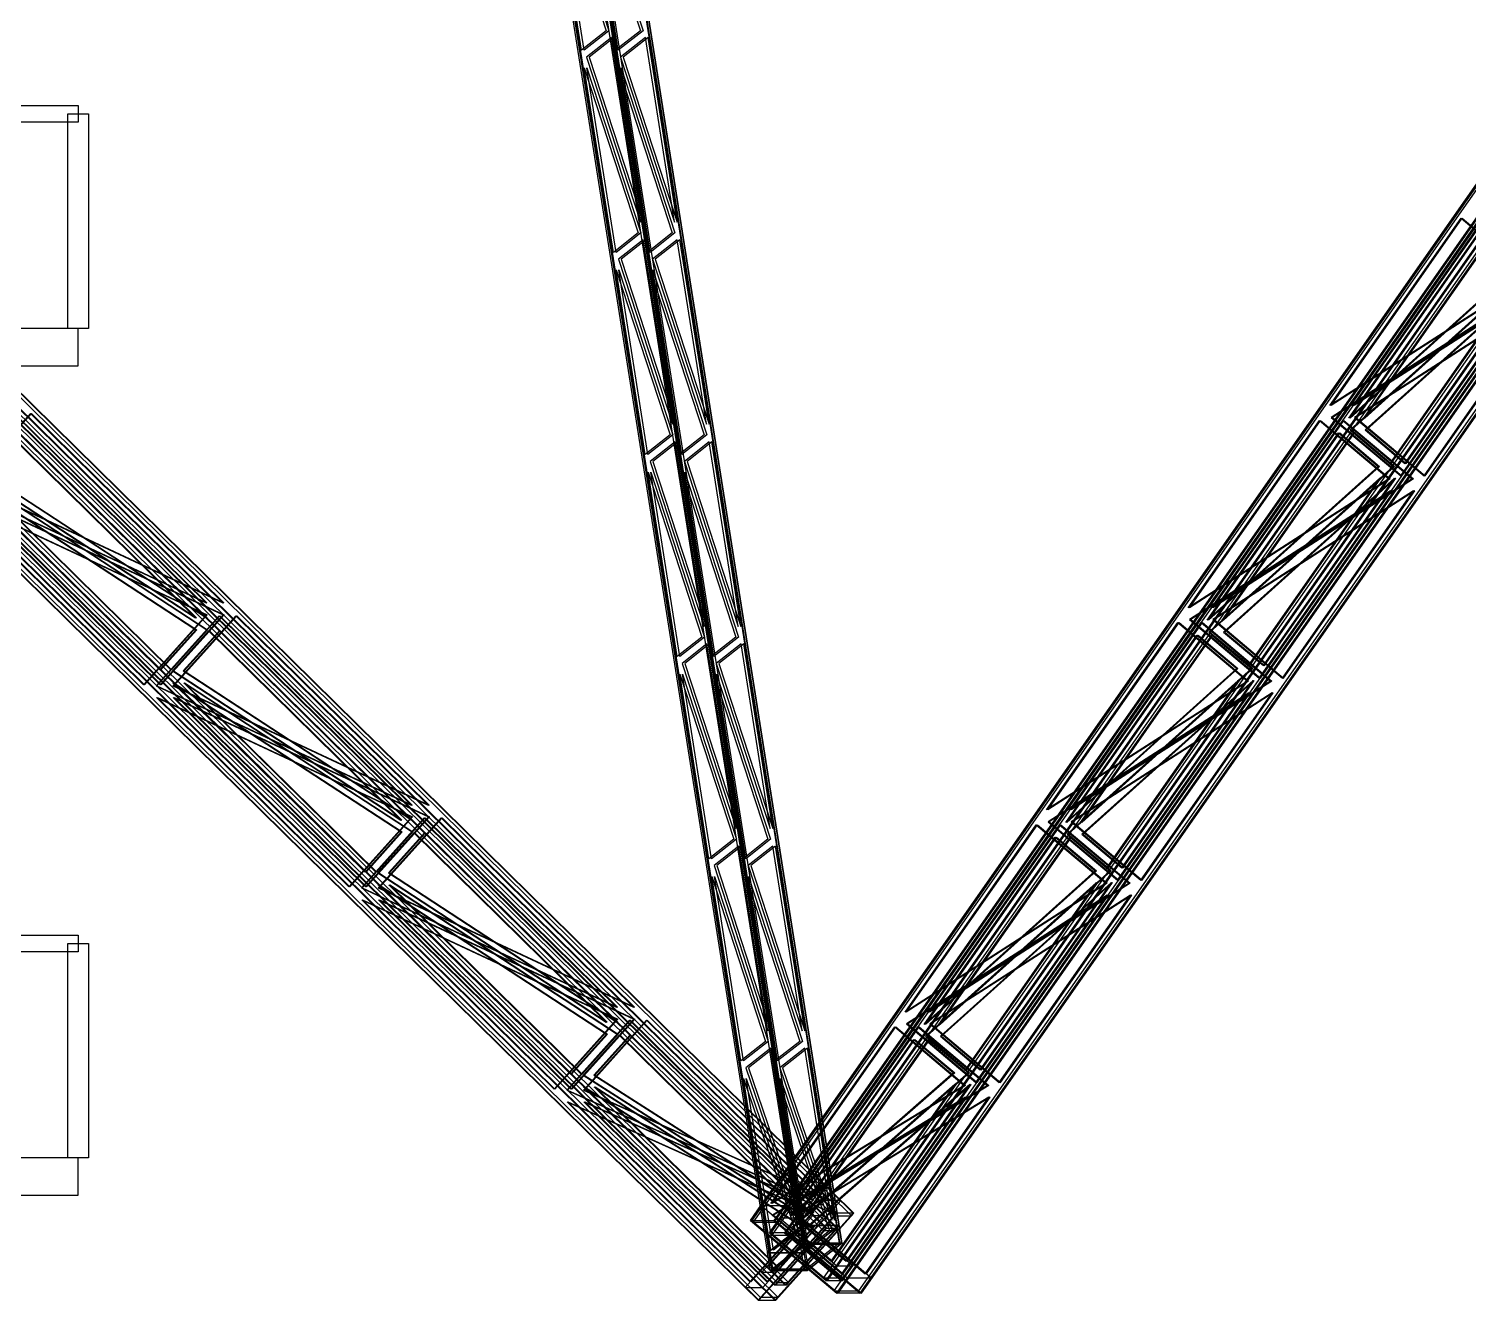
# Model space of a CAD drawing. Header units: millimetres. Extents: x -48000 to 1060615, y -2000 to 333000.
# Drawn here: x 9036 to 16748, y 39767 to 46581 of the extents above; entities that cross this region are included whole.
import ezdxf

# ---------------------------------------------------------------- set-up
doc = ezdxf.new("R2010")
doc.units = ezdxf.units.MM
doc.layers.add('D-STR-CORE', color=7, linetype='Continuous', lineweight=25)
doc.layers.add('D-STR-STRC', color=7, linetype='Continuous', lineweight=25)

msp = doc.modelspace()

# ---------------------------------------------------------------- linework, layer by layer
at = {"layer": 'D-STR-CORE'}
for points in [[(4700, 46170), (9300, 46170), (9300, 46080), (4700, 46080)], [(9245, 44975), (9245, 46125), (9355, 46125), (9355, 44975)], [(4700, 44775), (9300, 44775), (9300, 44975), (4700, 44975)], [(4700, 41724.17), (9300, 41724.17), (9300, 41634.17), (4700, 41634.17)], [(9245, 40529.17), (9245, 41679.17), (9355, 41679.17), (9355, 40529.17)], [(4700, 40329.17), (9300, 40329.17), (9300, 40529.17), (4700, 40529.17)]]:
    msp.add_lwpolyline(points, close=True, dxfattribs=at)
at = {"layer": 'D-STR-STRC'}
for points in [[(13361.95, 40233.09), (12943.18, 39766.91), (-256.82, 52766.91), (161.95, 53233.09)], [(13366.7, 40233.09), (12947.92, 39766.91), (-252.08, 52766.91), (166.7, 53233.09)], [(13452.08, 40233.09), (13033.3, 39766.91), (-166.7, 52766.91), (252.08, 53233.09)], [(13456.82, 40233.09), (13038.05, 39766.91), (-161.95, 52766.91), (256.82, 53233.09)], [(13306.28, 40152.97), (13031.46, 39847.03), (-168.54, 52847.03), (106.28, 53152.97)], [(13311.03, 40152.97), (13036.21, 39847.03), (-163.79, 52847.03), (111.03, 53152.97)], [(13363.79, 40152.97), (13088.97, 39847.03), (-111.03, 52847.03), (163.79, 53152.97)], [(13368.54, 40152.97), (13093.72, 39847.03), (-106.28, 52847.03), (168.54, 53152.97)], [(12902.88, 40194.89), (13365.76, 39805.11), (22468.33, 52805.11), (22005.45, 53194.89)], [(12909.45, 40194.89), (13372.33, 39805.11), (22474.89, 52805.11), (22012.01, 53194.89)], [(13027.67, 40194.89), (13490.55, 39805.11), (22593.11, 52805.11), (22130.23, 53194.89)], [(13034.24, 40194.89), (13497.12, 39805.11), (22599.68, 52805.11), (22136.8, 53194.89)], [(13194.41, 40073.12), (13008.82, 39926.88), (10960.1, 52926.88), (11145.69, 53073.12)], [(13194.41, 40073.12), (13008.82, 39926.88), (10960.1, 52926.88), (11145.69, 53073.12)], [(13208.72, 40073.12), (13023.13, 39926.88), (10974.41, 52926.88), (11160, 53073.12)], [(13208.72, 40073.12), (13023.13, 39926.88), (10974.41, 52926.88), (11160, 53073.12)], [(13376.87, 40073.12), (13191.28, 39926.88), (11142.56, 52926.88), (11328.15, 53073.12)], [(13376.87, 40073.12), (13191.28, 39926.88), (11142.56, 52926.88), (11328.15, 53073.12)], [(13391.18, 40073.12), (13205.59, 39926.88), (11156.87, 52926.88), (11342.46, 53073.12)], [(13391.18, 40073.12), (13205.59, 39926.88), (11156.87, 52926.88), (11342.46, 53073.12)], [(13005.02, 40127.9), (13308.78, 39872.1), (22411.34, 52872.1), (22107.58, 53127.9)], [(13011.59, 40127.9), (13315.35, 39872.1), (22417.91, 52872.1), (22114.15, 53127.9)], [(13084.65, 40127.9), (13388.41, 39872.1), (22490.98, 52872.1), (22187.21, 53127.9)], [(13091.22, 40127.9), (13394.98, 39872.1), (22497.54, 52872.1), (22193.78, 53127.9)], [(12130.11, 46570.81), (11997.24, 46466.11), (11841.38, 47455.13)], [(12130.11, 46570.81), (11997.24, 46466.11), (11841.38, 47455.13)], [(12144.42, 46570.81), (12011.55, 46466.11), (11855.69, 47455.13)], [(12144.42, 46570.81), (12011.55, 46466.11), (11855.69, 47455.13)], [(12312.57, 46570.81), (12179.71, 46466.11), (12023.84, 47455.13)], [(12312.57, 46570.81), (12179.71, 46466.11), (12023.84, 47455.13)], [(12326.88, 46570.81), (12194.02, 46466.11), (12038.15, 47455.13)], [(12326.88, 46570.81), (12194.02, 46466.11), (12038.15, 47455.13)], [(12313.13, 45544.87), (12157.26, 46533.89), (12024.4, 46429.19)], [(12313.13, 45544.87), (12157.26, 46533.89), (12024.4, 46429.19)], [(12327.44, 45544.87), (12171.57, 46533.89), (12038.71, 46429.19)], [(12327.44, 45544.87), (12171.57, 46533.89), (12038.71, 46429.19)], [(12495.59, 45544.87), (12339.73, 46533.89), (12206.86, 46429.19)], [(12495.59, 45544.87), (12339.73, 46533.89), (12206.86, 46429.19)], [(12509.9, 45544.87), (12354.04, 46533.89), (12221.17, 46429.19)], [(12509.9, 45544.87), (12354.04, 46533.89), (12221.17, 46429.19)], [(12300.83, 45487.47), (12167.97, 45382.78), (12012.11, 46371.8)], [(12300.83, 45487.47), (12167.97, 45382.78), (12012.11, 46371.8)], [(12315.14, 45487.47), (12182.28, 45382.78), (12026.42, 46371.8)], [(12315.14, 45487.47), (12182.28, 45382.78), (12026.42, 46371.8)], [(12483.3, 45487.47), (12350.43, 45382.78), (12194.57, 46371.8)], [(12483.3, 45487.47), (12350.43, 45382.78), (12194.57, 46371.8)], [(12497.61, 45487.47), (12364.74, 45382.78), (12208.88, 46371.8)], [(12497.61, 45487.47), (12364.74, 45382.78), (12208.88, 46371.8)], [(16006.27, 44561.37), (16709.28, 45565.38), (17081.75, 45251.73)], [(16012.83, 44561.37), (16715.84, 45565.38), (17088.32, 45251.73)], [(16131.05, 44561.37), (16834.06, 45565.38), (17206.53, 45251.73)], [(16137.62, 44561.37), (16840.63, 45565.38), (17213.1, 45251.73)], [(12483.85, 44461.54), (12327.99, 45450.55), (12195.13, 45345.86)], [(12483.85, 44461.54), (12327.99, 45450.55), (12195.13, 45345.86)], [(12498.16, 44461.54), (12342.3, 45450.55), (12209.44, 45345.86)], [(12498.16, 44461.54), (12342.3, 45450.55), (12209.44, 45345.86)], [(12666.32, 44461.54), (12510.45, 45450.55), (12377.59, 45345.86)], [(12666.32, 44461.54), (12510.45, 45450.55), (12377.59, 45345.86)], [(12680.63, 44461.54), (12524.76, 45450.55), (12391.9, 45345.86)], [(12680.63, 44461.54), (12524.76, 45450.55), (12391.9, 45345.86)], [(16108.4, 44494.37), (16811.41, 45498.39), (17024.77, 45318.73)], [(16114.97, 44494.37), (16817.98, 45498.39), (17031.34, 45318.73)], [(16188.03, 44494.37), (16891.04, 45498.39), (17104.4, 45318.73)], [(16194.6, 44494.37), (16897.61, 45498.39), (17110.97, 45318.73)], [(12471.56, 44404.14), (12338.7, 44299.45), (12182.83, 45288.46)], [(12471.56, 44404.14), (12338.7, 44299.45), (12182.83, 45288.46)], [(12485.87, 44404.14), (12353.01, 44299.45), (12197.14, 45288.46)], [(12485.87, 44404.14), (12353.01, 44299.45), (12197.14, 45288.46)], [(12654.02, 44404.14), (12521.16, 44299.45), (12365.3, 45288.46)], [(12654.02, 44404.14), (12521.16, 44299.45), (12365.3, 45288.46)], [(12668.33, 44404.14), (12535.47, 44299.45), (12379.61, 45288.46)], [(12668.33, 44404.14), (12535.47, 44299.45), (12379.61, 45288.46)], [(16115.95, 44431.27), (16329.31, 44251.61), (17032.32, 45255.63)], [(16122.52, 44431.27), (16335.88, 44251.61), (17038.89, 45255.63)], [(16195.59, 44431.27), (16408.94, 44251.61), (17111.95, 45255.63)], [(16202.15, 44431.27), (16415.51, 44251.61), (17118.52, 45255.63)], [(16013.82, 44498.27), (16386.29, 44184.62), (17089.3, 45188.63)], [(16020.39, 44498.27), (16392.86, 44184.62), (17095.87, 45188.63)], [(16138.6, 44498.27), (16511.08, 44184.62), (17214.09, 45188.63)], [(16145.17, 44498.27), (16517.64, 44184.62), (17220.66, 45188.63)], [(9985.34, 43503.63), (8954.91, 44518.45), (8617.93, 44143.31)], [(9990.09, 43503.63), (8959.65, 44518.45), (8622.67, 44143.31)], [(10075.47, 43503.63), (9045.03, 44518.45), (8708.05, 44143.31)], [(10080.21, 43503.63), (9049.78, 44518.45), (8712.8, 44143.31)], [(9929.67, 43423.5), (8899.24, 44438.32), (8706.21, 44223.44)], [(9934.42, 43423.5), (8903.98, 44438.32), (8710.95, 44223.44)], [(9987.19, 43423.5), (8956.75, 44438.32), (8763.72, 44223.44)], [(9991.93, 43423.5), (8961.5, 44438.32), (8768.47, 44223.44)], [(15247.72, 43478.03), (15950.73, 44482.05), (16323.2, 44168.4)], [(15254.29, 43478.03), (15957.3, 44482.05), (16329.77, 44168.4)], [(15372.5, 43478.03), (16075.51, 44482.05), (16447.99, 44168.4)], [(15379.07, 43478.03), (16082.08, 44482.05), (16454.55, 44168.4)], [(12654.58, 43378.2), (12498.72, 44367.22), (12365.85, 44262.53)], [(12654.58, 43378.2), (12498.72, 44367.22), (12365.85, 44262.53)], [(12668.89, 43378.2), (12513.03, 44367.22), (12380.16, 44262.53)], [(12668.89, 43378.2), (12513.03, 44367.22), (12380.16, 44262.53)], [(12837.04, 43378.2), (12681.18, 44367.22), (12548.32, 44262.53)], [(12837.04, 43378.2), (12681.18, 44367.22), (12548.32, 44262.53)], [(12851.35, 43378.2), (12695.49, 44367.22), (12562.63, 44262.53)], [(12851.35, 43378.2), (12695.49, 44367.22), (12562.63, 44262.53)], [(15349.85, 43411.04), (16052.86, 44415.06), (16266.22, 44235.39)], [(15356.42, 43411.04), (16059.43, 44415.06), (16272.79, 44235.39)], [(15429.48, 43411.04), (16132.49, 44415.06), (16345.85, 44235.39)], [(15436.05, 43411.04), (16139.06, 44415.06), (16352.42, 44235.39)], [(12642.29, 43320.81), (12509.42, 43216.11), (12353.56, 44205.13)], [(12642.29, 43320.81), (12509.42, 43216.11), (12353.56, 44205.13)], [(12656.6, 43320.81), (12523.73, 43216.11), (12367.87, 44205.13)], [(12656.6, 43320.81), (12523.73, 43216.11), (12367.87, 44205.13)], [(12824.75, 43320.81), (12691.89, 43216.11), (12536.02, 44205.13)], [(12824.75, 43320.81), (12691.89, 43216.11), (12536.02, 44205.13)], [(12839.06, 43320.81), (12706.2, 43216.11), (12550.33, 44205.13)], [(12839.06, 43320.81), (12706.2, 43216.11), (12550.33, 44205.13)], [(9931.53, 43359.89), (9738.5, 43145.01), (8708.07, 44159.83)], [(9936.28, 43359.89), (9743.25, 43145.01), (8712.81, 44159.83)], [(9989.05, 43359.89), (9796.02, 43145.01), (8765.58, 44159.83)], [(9993.79, 43359.89), (9800.76, 43145.01), (8770.33, 44159.83)], [(15357.41, 43347.94), (15570.77, 43168.28), (16273.78, 44172.29)], [(15363.97, 43347.94), (15577.33, 43168.28), (16280.34, 44172.29)], [(15437.04, 43347.94), (15650.4, 43168.28), (16353.41, 44172.29)], [(15443.61, 43347.94), (15656.96, 43168.28), (16359.98, 44172.29)], [(9987.2, 43440.02), (9650.22, 43064.88), (8619.79, 44079.7)], [(9991.95, 43440.02), (9654.97, 43064.88), (8624.53, 44079.7)], [(10077.33, 43440.02), (9740.35, 43064.88), (8709.91, 44079.7)], [(10082.07, 43440.02), (9745.09, 43064.88), (8714.66, 44079.7)], [(15255.27, 43414.93), (15627.75, 43101.28), (16330.76, 44105.3)], [(15261.84, 43414.93), (15634.31, 43101.28), (16337.33, 44105.3)], [(15380.06, 43414.93), (15752.53, 43101.28), (16455.54, 44105.3)], [(15386.62, 43414.93), (15759.1, 43101.28), (16462.11, 44105.3)], [(11085.34, 42420.3), (10054.91, 43435.12), (9717.93, 43059.98)], [(11090.09, 42420.3), (10059.65, 43435.12), (9722.67, 43059.98)], [(11175.47, 42420.3), (10145.03, 43435.12), (9808.05, 43059.98)], [(11180.21, 42420.3), (10149.78, 43435.12), (9812.8, 43059.98)], [(11029.67, 42340.17), (9999.24, 43354.99), (9806.21, 43140.11)], [(11034.42, 42340.17), (10003.98, 43354.99), (9810.95, 43140.11)], [(11087.19, 42340.17), (10056.75, 43354.99), (9863.72, 43140.11)], [(11091.93, 42340.17), (10061.5, 43354.99), (9868.47, 43140.11)], [(14489.17, 42394.7), (15192.18, 43398.72), (15564.66, 43085.07)], [(14495.74, 42394.7), (15198.75, 43398.72), (15571.22, 43085.07)], [(14613.96, 42394.7), (15316.97, 43398.72), (15689.44, 43085.07)], [(14620.52, 42394.7), (15323.53, 43398.72), (15696.01, 43085.07)], [(12825.31, 42294.87), (12669.44, 43283.89), (12536.58, 43179.19)], [(12825.31, 42294.87), (12669.44, 43283.89), (12536.58, 43179.19)], [(12839.62, 42294.87), (12683.75, 43283.89), (12550.89, 43179.19)], [(12839.62, 42294.87), (12683.75, 43283.89), (12550.89, 43179.19)], [(13007.77, 42294.87), (12851.91, 43283.89), (12719.04, 43179.19)], [(13007.77, 42294.87), (12851.91, 43283.89), (12719.04, 43179.19)], [(13022.08, 42294.87), (12866.22, 43283.89), (12733.35, 43179.19)], [(13022.08, 42294.87), (12866.22, 43283.89), (12733.35, 43179.19)], [(14591.31, 42327.71), (15294.32, 43331.72), (15507.67, 43152.06)], [(14597.87, 42327.71), (15300.88, 43331.72), (15514.24, 43152.06)], [(14670.94, 42327.71), (15373.95, 43331.72), (15587.31, 43152.06)], [(14677.5, 42327.71), (15380.52, 43331.72), (15593.87, 43152.06)], [(12813.01, 42237.47), (12680.15, 42132.78), (12524.29, 43121.8)], [(12813.01, 42237.47), (12680.15, 42132.78), (12524.29, 43121.8)], [(12827.32, 42237.47), (12694.46, 42132.78), (12538.6, 43121.8)], [(12827.32, 42237.47), (12694.46, 42132.78), (12538.6, 43121.8)], [(12995.48, 42237.47), (12862.61, 42132.78), (12706.75, 43121.8)], [(12995.48, 42237.47), (12862.61, 42132.78), (12706.75, 43121.8)], [(13009.79, 42237.47), (12876.92, 42132.78), (12721.06, 43121.8)], [(13009.79, 42237.47), (12876.92, 42132.78), (12721.06, 43121.8)], [(11031.53, 42276.56), (10838.5, 42061.68), (9808.07, 43076.5)], [(11036.28, 42276.56), (10843.25, 42061.68), (9812.81, 43076.5)], [(11089.05, 42276.56), (10896.02, 42061.68), (9865.58, 43076.5)], [(11093.79, 42276.56), (10900.76, 42061.68), (9870.33, 43076.5)], [(14598.86, 42264.61), (14812.22, 42084.94), (15515.23, 43088.96)], [(14605.43, 42264.61), (14818.79, 42084.94), (15521.8, 43088.96)], [(14678.49, 42264.61), (14891.85, 42084.94), (15594.86, 43088.96)], [(14685.06, 42264.61), (14898.42, 42084.94), (15601.43, 43088.96)], [(11087.2, 42356.69), (10750.22, 41981.55), (9719.79, 42996.37)], [(11091.95, 42356.69), (10754.97, 41981.55), (9724.53, 42996.37)], [(11177.33, 42356.69), (10840.35, 41981.55), (9809.91, 42996.37)], [(11182.07, 42356.69), (10845.09, 41981.55), (9814.66, 42996.37)], [(14496.73, 42331.6), (14869.2, 42017.95), (15572.21, 43021.97)], [(14503.29, 42331.6), (14875.77, 42017.95), (15578.78, 43021.97)], [(14621.51, 42331.6), (14993.98, 42017.95), (15696.99, 43021.97)], [(14628.08, 42331.6), (15000.55, 42017.95), (15703.56, 43021.97)], [(12185.34, 41336.96), (11154.91, 42351.78), (10817.93, 41976.65)], [(12190.09, 41336.96), (11159.65, 42351.78), (10822.67, 41976.65)], [(12275.47, 41336.96), (11245.03, 42351.78), (10908.05, 41976.65)], [(12280.21, 41336.96), (11249.78, 42351.78), (10912.8, 41976.65)], [(12129.67, 41256.84), (11099.24, 42271.66), (10906.21, 42056.77)], [(12134.42, 41256.84), (11103.98, 42271.66), (10910.95, 42056.77)], [(12187.19, 41256.84), (11156.75, 42271.66), (10963.72, 42056.77)], [(12191.93, 41256.84), (11161.5, 42271.66), (10968.47, 42056.77)], [(13730.62, 41311.37), (14433.64, 42315.38), (14806.11, 42001.73)], [(13737.19, 41311.37), (14440.2, 42315.38), (14812.68, 42001.73)], [(13855.41, 41311.37), (14558.42, 42315.38), (14930.89, 42001.73)], [(13861.98, 41311.37), (14564.99, 42315.38), (14937.46, 42001.73)], [(12996.03, 41211.54), (12840.17, 42200.55), (12707.31, 42095.86)], [(12996.03, 41211.54), (12840.17, 42200.55), (12707.31, 42095.86)], [(13010.34, 41211.54), (12854.48, 42200.55), (12721.62, 42095.86)], [(13010.34, 41211.54), (12854.48, 42200.55), (12721.62, 42095.86)], [(13178.5, 41211.54), (13022.63, 42200.55), (12889.77, 42095.86)], [(13178.5, 41211.54), (13022.63, 42200.55), (12889.77, 42095.86)], [(13192.81, 41211.54), (13036.94, 42200.55), (12904.08, 42095.86)], [(13192.81, 41211.54), (13036.94, 42200.55), (12904.08, 42095.86)], [(13832.76, 41244.37), (14535.77, 42248.39), (14749.13, 42068.73)], [(13839.33, 41244.37), (14542.34, 42248.39), (14755.7, 42068.73)], [(13912.39, 41244.37), (14615.4, 42248.39), (14828.76, 42068.73)], [(13918.96, 41244.37), (14621.97, 42248.39), (14835.33, 42068.73)], [(12983.74, 41154.14), (12850.88, 41049.45), (12695.01, 42038.46)], [(12983.74, 41154.14), (12850.88, 41049.45), (12695.01, 42038.46)], [(12998.05, 41154.14), (12865.19, 41049.45), (12709.32, 42038.46)], [(12998.05, 41154.14), (12865.19, 41049.45), (12709.32, 42038.46)], [(13166.2, 41154.14), (13033.34, 41049.45), (12877.48, 42038.46)], [(13166.2, 41154.14), (13033.34, 41049.45), (12877.48, 42038.46)], [(13180.51, 41154.14), (13047.65, 41049.45), (12891.79, 42038.46)], [(13180.51, 41154.14), (13047.65, 41049.45), (12891.79, 42038.46)], [(12131.53, 41193.23), (11938.5, 40978.34), (10908.07, 41993.16)], [(12136.28, 41193.23), (11943.25, 40978.34), (10912.81, 41993.16)], [(12189.05, 41193.23), (11996.02, 40978.34), (10965.58, 41993.16)], [(12193.79, 41193.23), (12000.76, 40978.34), (10970.33, 41993.16)], [(13840.31, 41181.27), (14053.67, 41001.61), (14756.68, 42005.63)], [(13846.88, 41181.27), (14060.24, 41001.61), (14763.25, 42005.63)], [(13919.94, 41181.27), (14133.3, 41001.61), (14836.31, 42005.63)], [(13926.51, 41181.27), (14139.87, 41001.61), (14842.88, 42005.63)], [(12187.2, 41273.35), (11850.22, 40898.22), (10819.79, 41913.04)], [(12191.95, 41273.35), (11854.97, 40898.22), (10824.53, 41913.04)], [(12277.33, 41273.35), (11940.35, 40898.22), (10909.91, 41913.04)], [(12282.07, 41273.35), (11945.09, 40898.22), (10914.66, 41913.04)], [(13738.18, 41248.27), (14110.65, 40934.62), (14813.66, 41938.63)], [(13744.75, 41248.27), (14117.22, 40934.62), (14820.23, 41938.63)], [(13862.96, 41248.27), (14235.44, 40934.62), (14938.45, 41938.63)], [(13869.53, 41248.27), (14242, 40934.62), (14945.02, 41938.63)], [(13234.91, 40303.3), (12254.91, 41268.45), (11917.93, 40893.31)], [(13239.65, 40303.3), (12259.65, 41268.45), (11922.67, 40893.31)], [(13325.03, 40303.3), (12345.03, 41268.45), (12008.05, 40893.31)], [(13329.77, 40303.3), (12349.78, 41268.45), (12012.8, 40893.31)], [(13179.24, 40223.18), (12199.24, 41188.32), (12006.21, 40973.44)], [(13183.98, 40223.18), (12203.98, 41188.32), (12010.95, 40973.44)], [(13236.75, 40223.18), (12256.75, 41188.32), (12063.72, 40973.44)], [(13241.49, 40223.18), (12261.5, 41188.32), (12068.47, 40973.44)], [(13012.34, 40285.53), (13675.09, 41232.05), (14047.56, 40918.4)], [(13018.91, 40285.53), (13681.66, 41232.05), (14054.13, 40918.4)], [(13137.13, 40285.53), (13799.87, 41232.05), (14172.35, 40918.4)], [(13143.69, 40285.53), (13806.44, 41232.05), (14178.91, 40918.4)], [(13155.98, 40196.58), (13010.9, 41117.22), (12878.03, 41012.53)], [(13155.98, 40196.58), (13010.9, 41117.22), (12878.03, 41012.53)], [(13170.29, 40196.58), (13025.21, 41117.22), (12892.34, 41012.53)], [(13170.29, 40196.58), (13025.21, 41117.22), (12892.34, 41012.53)], [(13338.45, 40196.58), (13193.36, 41117.22), (13060.5, 41012.53)], [(13338.45, 40196.58), (13193.36, 41117.22), (13060.5, 41012.53)], [(13352.76, 40196.58), (13207.67, 41117.22), (13074.81, 41012.53)], [(13352.76, 40196.58), (13207.67, 41117.22), (13074.81, 41012.53)], [(13114.48, 40218.54), (13777.22, 41165.06), (13990.58, 40985.39)], [(13121.04, 40218.54), (13783.79, 41165.06), (13997.15, 40985.39)], [(13194.11, 40218.54), (13856.85, 41165.06), (14070.21, 40985.39)], [(13200.67, 40218.54), (13863.42, 41165.06), (14076.78, 40985.39)], [(13143.69, 40139.18), (13010.83, 40034.49), (12865.74, 40955.13)], [(13143.69, 40139.18), (13010.83, 40034.49), (12865.74, 40955.13)], [(13158, 40139.18), (13025.14, 40034.49), (12880.05, 40955.13)], [(13158, 40139.18), (13025.14, 40034.49), (12880.05, 40955.13)], [(13326.15, 40139.18), (13193.29, 40034.49), (13048.2, 40955.13)], [(13326.15, 40139.18), (13193.29, 40034.49), (13048.2, 40955.13)], [(13340.47, 40139.18), (13207.6, 40034.49), (13062.51, 40955.13)], [(13340.47, 40139.18), (13207.6, 40034.49), (13062.51, 40955.13)], [(13181.1, 40159.57), (12988.07, 39944.68), (12008.07, 40909.83)], [(13185.84, 40159.57), (12992.81, 39944.68), (12012.81, 40909.83)], [(13238.61, 40159.57), (13045.58, 39944.68), (12065.58, 40909.83)], [(13243.35, 40159.57), (13050.32, 39944.68), (12070.33, 40909.83)], [(13122.03, 40155.44), (13335.39, 39975.78), (13998.14, 40922.29)], [(13128.6, 40155.44), (13341.96, 39975.78), (14004.7, 40922.29)], [(13201.66, 40155.44), (13415.02, 39975.78), (14077.77, 40922.29)], [(13208.23, 40155.44), (13421.59, 39975.78), (14084.34, 40922.29)], [(13236.77, 40239.69), (12899.79, 39864.56), (11919.79, 40829.7)], [(13241.51, 40239.69), (12904.53, 39864.56), (11924.53, 40829.7)], [(13326.89, 40239.69), (12989.91, 39864.56), (12009.91, 40829.7)], [(13331.63, 40239.69), (12994.65, 39864.56), (12014.66, 40829.7)], [(13019.9, 40222.44), (13392.37, 39908.79), (14055.12, 40855.3)], [(13026.46, 40222.44), (13398.94, 39908.79), (14061.69, 40855.3)], [(13144.68, 40222.44), (13517.15, 39908.79), (14179.9, 40855.3)], [(13151.25, 40222.44), (13523.72, 39908.79), (14186.47, 40855.3)], [(13387.25, 40301.61), (13292.39, 40301.61), (12873.61, 39835.42), (12968.48, 39835.42)], [(12958.42, 40274.2), (13089.77, 40274.2), (13552.65, 39884.42), (13421.3, 39884.42)], [(12902.88, 40194.89), (13034.24, 40194.89), (13048.7, 40182.71), (12917.35, 40182.71)], [(12902.88, 40194.89), (13034.24, 40194.89), (13497.12, 39805.11), (13365.76, 39805.11)], [(13456.82, 40233.09), (13361.95, 40233.09), (12943.18, 39766.91), (13038.05, 39766.91)], [(13236.71, 40221.48), (13298.97, 40221.48), (13024.15, 39915.55), (12961.89, 39915.55)], [(13146.75, 40207.21), (13060.55, 40207.21), (13364.32, 39951.42), (13450.52, 39951.42)], [(13456.82, 40233.09), (13361.95, 40233.09), (13348.87, 40218.53), (13443.73, 40218.53)], [(13179.54, 40167.43), (13376.32, 40167.43), (13190.73, 40021.2), (12993.96, 40021.2)], [(13376.32, 40167.43), (13179.54, 40167.43), (12993.96, 40021.2), (13190.73, 40021.2)], [(13091.22, 40127.9), (13005.02, 40127.9), (13019.48, 40115.72), (13105.68, 40115.72)], [(13091.22, 40127.9), (13005.02, 40127.9), (13308.78, 39872.1), (13394.98, 39872.1)], [(13306.28, 40152.97), (13368.54, 40152.97), (13093.72, 39847.03), (13031.46, 39847.03)], [(13306.28, 40152.97), (13368.54, 40152.97), (13355.45, 40138.4), (13293.2, 40138.4)], [(13194.41, 40073.12), (13391.18, 40073.12), (13205.59, 39926.88), (13008.82, 39926.88)], [(13391.18, 40073.12), (13194.41, 40073.12), (13008.82, 39926.88), (13205.59, 39926.88)], [(13194.41, 40073.12), (13391.18, 40073.12), (13382.75, 40066.47), (13185.97, 40066.47)], [(13391.18, 40073.12), (13194.41, 40073.12), (13185.97, 40066.47), (13382.75, 40066.47)], [(13017.25, 39933.53), (13214.03, 39933.53), (13205.59, 39926.88), (13008.82, 39926.88)], [(13214.03, 39933.53), (13017.25, 39933.53), (13008.82, 39926.88), (13205.59, 39926.88)], [(13380.52, 39884.28), (13294.32, 39884.28), (13308.78, 39872.1), (13394.98, 39872.1)], [(13044.55, 39861.6), (13106.8, 39861.6), (13093.72, 39847.03), (13031.46, 39847.03)], [(13351.3, 39817.29), (13482.65, 39817.29), (13497.12, 39805.11), (13365.76, 39805.11)], [(13051.13, 39781.47), (12956.27, 39781.47), (12943.18, 39766.91), (13038.05, 39766.91)]]:
    msp.add_lwpolyline(points, close=True, dxfattribs=at)
for points in [[(13348.87, 40218.53), (148.87, 53218.53)], [(13361.95, 40233.09), (161.95, 53233.09)], [(13443.73, 40218.53), (243.73, 53218.53)], [(13456.82, 40233.09), (256.82, 53233.09)], [(13293.2, 40138.4), (93.2, 53138.4)], [(13306.28, 40152.97), (106.28, 53152.97)], [(13355.45, 40138.4), (155.45, 53138.4)], [(13368.54, 40152.97), (168.54, 53152.97)], [(12902.88, 40194.89), (22005.45, 53194.89)], [(12917.35, 40182.71), (22019.91, 53182.71)], [(13034.24, 40194.89), (22136.8, 53194.89)], [(13048.7, 40182.71), (22151.26, 53182.71)], [(13185.97, 40066.47), (11137.25, 53066.47)], [(13185.97, 40066.47), (11137.25, 53066.47)], [(13194.41, 40073.12), (11145.69, 53073.12)], [(13194.41, 40073.12), (11145.69, 53073.12)], [(13382.75, 40066.47), (11334.03, 53066.47)], [(13382.75, 40066.47), (11334.03, 53066.47)], [(13391.18, 40073.12), (11342.46, 53073.12)], [(13391.18, 40073.12), (11342.46, 53073.12)], [(13005.02, 40127.9), (22107.58, 53127.9)], [(13019.48, 40115.72), (22122.04, 53115.72)], [(13091.22, 40127.9), (22193.78, 53127.9)], [(13105.68, 40115.72), (22208.24, 53115.72)], [(13008.82, 39926.88), (10960.1, 52926.88)], [(13008.82, 39926.88), (10960.1, 52926.88)], [(13017.25, 39933.53), (10968.54, 52933.53)], [(13017.25, 39933.53), (10968.54, 52933.53)], [(13205.59, 39926.88), (11156.87, 52926.88)], [(13205.59, 39926.88), (11156.87, 52926.88)], [(13214.03, 39933.53), (11165.31, 52933.53)], [(13214.03, 39933.53), (11165.31, 52933.53)], [(13031.46, 39847.03), (-168.54, 52847.03)], [(13044.55, 39861.6), (-155.45, 52861.6)], [(13093.72, 39847.03), (-106.28, 52847.03)], [(13106.8, 39861.6), (-93.2, 52861.6)], [(13294.32, 39884.28), (22396.88, 52884.28)], [(13308.78, 39872.1), (22411.34, 52872.1)], [(13380.52, 39884.28), (22483.08, 52884.28)], [(13394.98, 39872.1), (22497.54, 52872.1)], [(12943.18, 39766.91), (-256.82, 52766.91)], [(12956.27, 39781.47), (-243.73, 52781.47)], [(13038.05, 39766.91), (-161.95, 52766.91)], [(13051.13, 39781.47), (-148.87, 52781.47)], [(13351.3, 39817.29), (22453.86, 52817.29)], [(13365.76, 39805.11), (22468.33, 52805.11)], [(13482.65, 39817.29), (22585.21, 52817.29)], [(13497.12, 39805.11), (22599.68, 52805.11)], [(12902.88, 40194.89), (12958.42, 40274.2)], [(13034.24, 40194.89), (13089.77, 40274.2)], [(13361.95, 40233.09), (13292.39, 40301.61)], [(13456.82, 40233.09), (13387.25, 40301.61)], [(13005.02, 40127.9), (13060.55, 40207.21)], [(13091.22, 40127.9), (13146.75, 40207.21)], [(13306.28, 40152.97), (13236.71, 40221.48)], [(13368.54, 40152.97), (13298.97, 40221.48)], [(13194.41, 40073.12), (13179.54, 40167.43)], [(13194.41, 40073.12), (13179.54, 40167.43)], [(13391.18, 40073.12), (13376.32, 40167.43)], [(13391.18, 40073.12), (13376.32, 40167.43)], [(13008.82, 39926.88), (12993.96, 40021.2)], [(13008.82, 39926.88), (12993.96, 40021.2)], [(13205.59, 39926.88), (13190.73, 40021.2)], [(13205.59, 39926.88), (13190.73, 40021.2)], [(13308.78, 39872.1), (13364.32, 39951.42)], [(13394.98, 39872.1), (13450.52, 39951.42)], [(13031.46, 39847.03), (12961.89, 39915.55)], [(13093.72, 39847.03), (13024.15, 39915.55)], [(13365.76, 39805.11), (13421.3, 39884.42)], [(13497.12, 39805.11), (13552.65, 39884.42)], [(12943.18, 39766.91), (12873.61, 39835.42)], [(13038.05, 39766.91), (12968.48, 39835.42)]]:
    msp.add_lwpolyline(points, dxfattribs=at)

doc.saveas('drawing.dxf')
